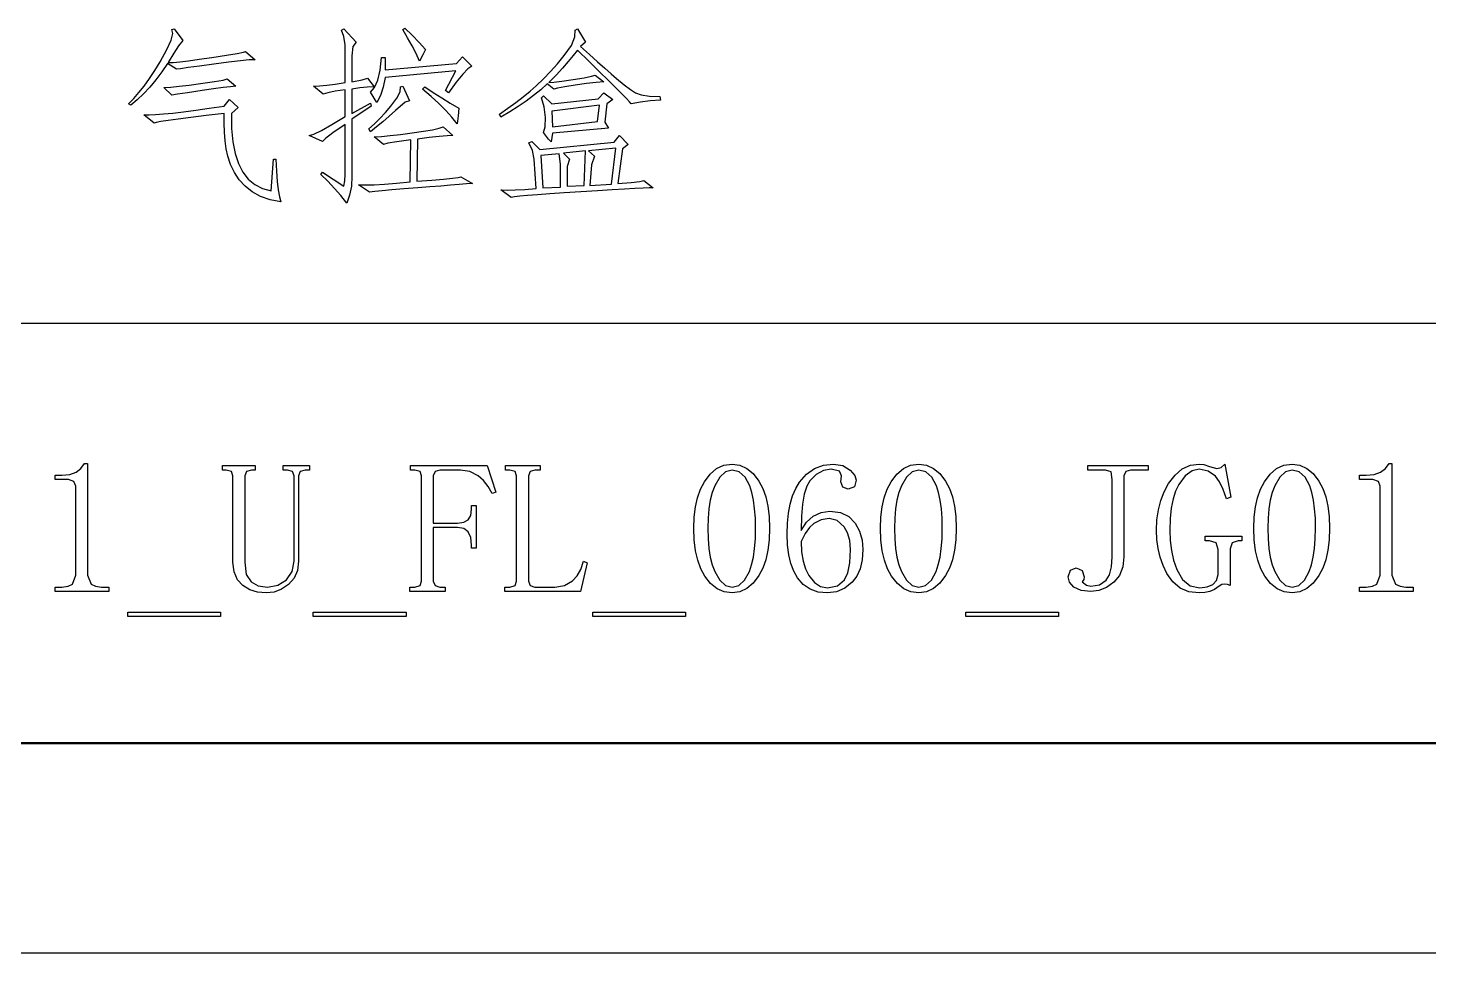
# Model space of a CAD drawing. Extents: x 0 to 420, y 0 to 297.
# Drawn here: x 328.85 to 362.24, y 0 to 22.04 of the extents above; entities that cross this region are included whole.
import ezdxf

# ---------------------------------------------------------------- set-up
doc = ezdxf.new("R2010")
doc.units = 0

msp = doc.modelspace()

# ---------------------------------------------------------------- linework, layer by layer
at = {"color": 7, "lineweight": 25}
for p, q in [((415, 15), (303, 15)), ((0, 0), (420, 0))]:
    msp.add_line(p, q, dxfattribs=at)
at = {"color": 7, "lineweight": 50}
for p, q in [((415, 5), (25, 5)), ((235, 5), (415, 5)), ((235, 5), (415, 5)), ((235, 5), (415, 5)), ((235, 5), (415, 5)), ((235, 5), (415, 5)), ((235, 5), (415, 5)), ((235, 5), (415, 5))]:
    msp.add_line(p, q, dxfattribs=at)
at = {"color": 7, "lineweight": 25}
for points in [[(337.831, 22.041), (338.003, 21.867), (338.167, 21.698), (338.323, 21.532), (338.261, 21.4), (338.182, 21.251), (338.098, 21.43), (338.002, 21.615), (337.896, 21.807), (337.779, 22.006)], [(332.191, 21.216), (332.306, 21.221), (332.466, 21.236), (332.673, 21.26), (332.927, 21.295), (333.226, 21.339), (333.579, 21.394), (333.832, 21.435), (333.983, 21.464), (334.033, 21.479), (334.262, 21.286), (334.121, 21.28), (333.911, 21.26), (333.63, 21.227), (333.279, 21.181), (332.934, 21.134), (332.669, 21.098), (332.486, 21.072), (332.384, 21.058), (332.174, 21.199), (332.037, 20.995), (331.897, 20.807), (331.753, 20.633), (331.605, 20.473), (331.453, 20.329), (331.297, 20.199), (331.244, 20.234), (331.367, 20.359), (331.492, 20.501), (331.617, 20.659), (331.743, 20.834), (331.87, 21.025), (331.998, 21.234), (332.161, 21.525), (332.262, 21.751), (332.301, 21.911), (332.279, 22.006), (332.332, 22.023), (332.542, 21.742), (332.437, 21.62), (332.323, 21.44)], [(336.41, 21.391), (336.408, 21.637), (336.379, 21.836), (336.323, 21.988), (336.375, 22.023), (336.673, 21.707), (336.586, 21.598), (336.568, 21.374), (336.568, 20.76), (336.809, 20.808), (336.937, 20.848), (337.095, 20.637), (336.935, 20.631), (336.759, 20.614), (336.568, 20.584), (336.568, 20.006), (337.007, 20.251), (337.024, 20.181), (336.568, 19.865), (336.568, 18.514), (336.555, 18.271), (336.514, 18.054), (336.445, 17.865), (336.302, 18.046), (336.152, 18.22), (335.995, 18.388), (335.831, 18.549), (335.866, 18.602), (336.375, 18.269), (336.402, 18.4), (336.41, 18.549), (336.41, 19.742), (336.116, 19.542), (335.935, 19.407), (335.866, 19.339), (335.551, 19.479), (335.664, 19.514), (335.845, 19.602), (336.093, 19.742), (336.41, 19.935), (336.41, 20.567), (336.172, 20.532), (335.997, 20.497), (335.884, 20.462), (335.656, 20.655), (335.795, 20.66), (335.967, 20.677), (336.172, 20.704), (336.41, 20.742)], [(342.013, 21.602), (342.227, 21.409), (342.42, 21.236), (342.592, 21.083), (342.743, 20.951), (342.873, 20.839), (343.056, 20.688), (343.208, 20.574), (343.329, 20.497), (343.463, 20.448), (343.656, 20.419), (343.908, 20.409), (343.925, 20.321), (343.676, 20.304), (343.442, 20.275), (343.224, 20.234), (343.184, 20.28), (343.111, 20.36), (343.002, 20.471), (342.86, 20.615), (342.682, 20.791), (342.47, 21), (342.224, 21.241), (341.943, 21.514), (341.843, 21.382), (341.724, 21.239), (341.587, 21.085), (341.432, 20.919), (341.259, 20.742), (341.378, 20.75), (341.571, 20.774), (341.838, 20.813), (342.099, 20.855), (342.274, 20.891), (342.364, 20.918), (342.574, 20.76), (342.389, 20.743), (342.161, 20.717), (341.89, 20.681), (341.639, 20.643), (341.469, 20.611), (341.382, 20.584), (341.224, 20.707), (341.066, 20.568), (340.898, 20.432), (340.719, 20.299), (340.53, 20.169), (340.329, 20.042), (340.118, 19.918), (340.083, 19.988), (340.287, 20.127), (340.476, 20.264), (340.652, 20.4), (340.813, 20.533), (340.96, 20.663), (341.134, 20.83), (341.303, 21.006), (341.467, 21.19), (341.627, 21.383), (341.797, 21.625), (341.884, 21.827), (341.89, 21.988), (341.943, 22.023), (342.136, 21.707)], [(339.059, 21.199), (339.2, 21.356), (339.428, 21.128), (339.334, 21.069), (339.209, 20.944), (339.053, 20.753), (338.866, 20.497), (338.796, 20.549), (339.042, 21.023), (337.358, 20.865), (337.313, 20.635), (337.249, 20.436), (337.165, 20.269), (337.007, 20.514), (337.109, 20.625), (337.187, 20.799), (337.24, 21.037), (337.27, 21.339), (337.358, 21.339), (337.358, 21.041)], [(333.805, 20.655), (333.676, 20.641), (333.498, 20.62), (333.272, 20.589), (332.998, 20.549), (332.653, 20.499), (332.414, 20.464), (332.279, 20.444), (332.086, 20.62), (332.253, 20.632), (332.454, 20.652), (332.691, 20.68), (332.963, 20.716), (333.291, 20.764), (333.501, 20.802), (333.595, 20.83)], [(336.972, 19.637), (337.103, 19.757), (337.235, 19.887), (337.366, 20.029), (337.498, 20.181), (337.64, 20.372), (337.716, 20.524), (337.726, 20.637), (337.779, 20.655), (337.937, 20.304), (337.836, 20.273), (337.603, 20.076), (337.454, 19.939), (337.305, 19.808), (337.156, 19.684), (337.007, 19.567)], [(338.305, 20.637), (338.507, 20.507), (338.709, 20.378), (338.91, 20.252), (339.112, 20.128), (339.103, 19.949), (339.077, 19.76), (338.949, 19.916), (338.802, 20.077), (338.637, 20.242), (338.454, 20.411), (338.252, 20.584)], [(342.574, 20.497), (342.785, 20.339), (342.645, 20.234), (342.592, 19.795), (342.68, 19.655), (341.346, 19.532), (341.32, 19.33), (341.252, 19.389), (341.136, 19.549), (341.173, 19.683), (341.18, 19.909), (341.151, 20.161), (341.083, 20.374), (341.136, 20.427), (341.329, 20.234), (342.434, 20.356)], [(334.753, 18.918), (334.769, 18.63), (334.789, 18.384), (334.814, 18.181), (334.843, 18.02), (334.876, 17.9), (334.618, 17.95), (334.391, 18.027), (334.193, 18.134), (334.025, 18.269), (333.884, 18.425), (333.768, 18.598), (333.678, 18.785), (333.612, 18.988), (333.575, 19.163), (333.548, 19.353), (333.53, 19.556), (333.523, 19.774), (333.525, 20.006), (333.095, 19.954), (332.73, 19.908), (332.428, 19.869), (332.19, 19.837), (332.016, 19.81), (331.905, 19.791), (331.858, 19.777), (331.612, 19.97), (331.734, 19.97), (331.89, 19.977), (332.079, 19.992), (332.301, 20.014), (332.557, 20.044), (332.846, 20.082), (333.169, 20.128), (333.525, 20.181), (333.647, 20.339), (333.858, 20.146), (333.7, 20.006), (333.701, 19.65), (333.729, 19.332), (333.782, 19.052), (333.861, 18.81), (333.967, 18.605), (334.098, 18.438), (334.255, 18.309), (334.438, 18.217), (334.647, 18.163), (334.7, 18.918)], [(342.469, 20.199), (341.329, 20.058), (341.346, 19.69), (342.417, 19.813)], [(338.972, 19.479), (338.834, 19.474), (338.647, 19.457), (338.412, 19.43), (338.13, 19.391), (338.112, 18.391), (338.469, 18.418), (338.752, 18.442), (338.963, 18.463), (339.1, 18.481), (339.165, 18.497), (339.445, 18.339), (339.297, 18.326), (339.121, 18.312), (338.917, 18.295), (338.685, 18.276), (338.426, 18.256), (338.138, 18.234), (337.803, 18.207), (337.521, 18.183), (337.291, 18.162), (337.114, 18.144), (336.989, 18.128), (336.726, 18.304), (336.893, 18.301), (337.099, 18.307), (337.345, 18.321), (337.63, 18.343), (337.954, 18.374), (337.972, 19.374), (337.642, 19.331), (337.426, 19.296), (337.323, 19.269), (337.095, 19.444), (337.27, 19.457), (337.48, 19.477), (337.726, 19.505), (338.007, 19.541), (338.277, 19.58), (338.489, 19.617), (338.645, 19.654), (338.744, 19.69)], [(342.943, 19.479), (343.153, 19.269), (343.013, 19.163), (342.908, 18.339), (343.226, 18.362), (343.43, 18.386), (343.522, 18.409), (343.75, 18.234), (343.655, 18.232), (343.509, 18.226), (343.312, 18.216), (343.065, 18.202), (342.768, 18.184), (342.42, 18.163), (342.022, 18.137), (341.625, 18.111), (341.281, 18.087), (340.991, 18.066), (340.754, 18.047), (340.571, 18.031), (340.441, 18.017), (340.364, 18.006), (340.118, 18.181), (340.27, 18.177), (340.46, 18.181), (340.691, 18.194), (340.96, 18.216), (340.908, 18.918), (340.868, 19.12), (340.785, 19.304), (340.855, 19.339), (341.048, 19.146), (342.82, 19.321)], [(341.118, 18.234), (341.539, 18.251), (341.539, 18.795), (341.504, 19.041), (341.066, 19.006)], [(341.75, 18.918), (341.697, 18.742), (341.697, 18.269), (342.101, 18.286), (342.136, 19.111), (341.61, 19.058)], [(342.206, 19.111), (342.346, 18.988), (342.276, 18.777), (342.259, 18.584), (342.241, 18.286), (342.75, 18.321), (342.855, 19.181)], [(330.266, 11.666), (330.266, 9), (330.354, 8.789), (330.459, 8.737), (330.6, 8.719), (330.775, 8.719), (330.775, 8.614), (329.495, 8.614), (329.495, 8.719), (329.652, 8.719), (329.804, 8.737), (329.907, 8.789), (329.986, 9), (329.986, 11.123), (329.942, 11.237), (329.81, 11.28), (329.495, 11.28), (329.495, 11.386), (329.652, 11.386), (329.843, 11.403), (329.995, 11.456), (330.111, 11.544), (330.196, 11.666)], [(334.558, 8.719), (334.801, 8.763), (335.005, 8.894), (335.143, 9.092), (335.189, 9.333), (335.189, 11.368), (335.154, 11.473), (335.031, 11.508), (334.926, 11.508), (334.926, 11.614), (335.558, 11.614), (335.558, 11.508), (335.452, 11.508), (335.338, 11.473), (335.294, 11.368), (335.294, 9.333), (335.268, 9.116), (335.189, 8.931), (335.058, 8.78), (334.893, 8.668), (334.715, 8.601), (334.523, 8.579), (334.321, 8.598), (334.137, 8.657), (333.97, 8.754), (333.838, 8.894), (333.759, 9.082), (333.733, 9.315), (333.733, 11.368), (333.698, 11.473), (333.575, 11.508), (333.487, 11.508), (333.487, 11.614), (334.259, 11.614), (334.259, 11.508), (334.172, 11.508), (334.058, 11.473), (334.014, 11.368), (334.014, 9.315), (334.051, 9.022), (334.163, 8.842), (334.336, 8.75)], [(338.788, 8.719), (338.788, 8.614), (337.946, 8.614), (337.946, 8.719), (338.069, 8.719), (338.191, 8.754), (338.226, 8.859), (338.226, 11.368), (338.191, 11.473), (338.069, 11.508), (337.963, 11.508), (337.963, 11.614), (339.788, 11.614), (339.998, 10.982), (339.911, 10.947), (339.811, 11.119), (339.7, 11.259), (339.577, 11.368), (339.376, 11.473), (339.156, 11.508), (338.665, 11.508), (338.551, 11.473), (338.507, 11.368), (338.507, 10.245), (339.086, 10.245), (339.237, 10.265), (339.34, 10.324), (339.4, 10.427), (339.419, 10.579), (339.419, 10.666), (339.525, 10.666), (339.525, 9.649), (339.419, 9.649), (339.419, 9.719), (339.4, 9.903), (339.34, 10.035), (339.237, 10.114), (339.086, 10.14), (338.507, 10.14), (338.507, 8.859), (338.551, 8.754), (338.665, 8.719)], [(340.772, 8.859), (340.816, 8.754), (340.93, 8.719), (341.404, 8.719), (341.632, 8.756), (341.825, 8.868), (341.932, 8.986), (342.02, 9.141), (342.088, 9.333), (342.176, 9.298), (342.018, 8.614), (340.211, 8.614), (340.211, 8.719), (340.334, 8.719), (340.457, 8.754), (340.492, 8.859), (340.492, 11.368), (340.457, 11.473), (340.334, 11.508), (340.229, 11.508), (340.229, 11.614), (341.053, 11.614), (341.053, 11.508), (340.93, 11.508), (340.816, 11.473), (340.772, 11.368)], [(345.626, 8.579), (345.441, 8.604), (345.271, 8.68), (345.117, 8.806), (344.977, 8.982), (344.883, 9.157), (344.809, 9.358), (344.756, 9.586), (344.725, 9.841), (344.714, 10.123), (344.724, 10.386), (344.755, 10.628), (344.806, 10.849), (344.877, 11.049), (344.969, 11.228), (345.105, 11.412), (345.26, 11.544), (345.434, 11.623), (345.626, 11.649), (345.811, 11.624), (345.979, 11.548), (346.131, 11.422), (346.267, 11.245), (346.358, 11.071), (346.43, 10.872), (346.48, 10.647), (346.511, 10.398), (346.521, 10.123), (346.511, 9.847), (346.48, 9.596), (346.43, 9.37), (346.358, 9.168), (346.267, 8.991), (346.131, 8.811), (345.979, 8.682), (345.811, 8.604)], [(345.626, 11.508), (345.471, 11.467), (345.334, 11.341), (345.214, 11.131), (345.154, 10.97), (345.107, 10.789), (345.074, 10.587), (345.054, 10.365), (345.047, 10.123), (345.054, 9.868), (345.074, 9.637), (345.107, 9.43), (345.154, 9.247), (345.214, 9.087), (345.334, 8.883), (345.471, 8.76), (345.626, 8.719), (345.789, 8.76), (345.927, 8.883), (346.039, 9.087), (346.092, 9.247), (346.134, 9.43), (346.164, 9.637), (346.182, 9.868), (346.188, 10.123), (346.182, 10.365), (346.165, 10.587), (346.137, 10.789), (346.098, 10.97), (346.047, 11.131), (345.938, 11.341), (345.798, 11.467)], [(347.956, 10.526), (348.211, 10.495), (348.412, 10.401), (348.562, 10.245), (348.664, 10.05), (348.725, 9.84), (348.746, 9.614), (348.73, 9.368), (348.682, 9.155), (348.603, 8.977), (348.491, 8.833), (348.313, 8.692), (348.117, 8.607), (347.904, 8.579), (347.681, 8.601), (347.487, 8.669), (347.321, 8.781), (347.184, 8.938), (347.096, 9.095), (347.027, 9.278), (346.978, 9.487), (346.949, 9.721), (346.939, 9.982), (346.947, 10.241), (346.972, 10.478), (347.013, 10.695), (347.071, 10.891), (347.146, 11.065), (347.237, 11.219), (347.399, 11.407), (347.588, 11.541), (347.803, 11.622), (348.044, 11.649), (348.265, 11.614), (348.439, 11.508), (348.551, 11.377), (348.588, 11.263), (348.544, 11.105), (348.395, 11.052), (348.263, 11.096), (348.219, 11.228), (348.228, 11.298), (348.237, 11.368), (348.184, 11.482), (347.991, 11.526), (347.802, 11.496), (347.633, 11.405), (347.483, 11.254), (347.407, 11.12), (347.348, 10.934), (347.306, 10.697), (347.28, 10.409), (347.272, 10.07), (347.397, 10.269), (347.562, 10.412), (347.752, 10.498)], [(350.076, 8.579), (349.89, 8.604), (349.72, 8.68), (349.566, 8.806), (349.426, 8.982), (349.332, 9.157), (349.258, 9.358), (349.205, 9.586), (349.174, 9.841), (349.163, 10.123), (349.173, 10.386), (349.204, 10.628), (349.255, 10.849), (349.326, 11.049), (349.418, 11.228), (349.554, 11.412), (349.709, 11.544), (349.883, 11.623), (350.076, 11.649), (350.26, 11.624), (350.429, 11.548), (350.58, 11.422), (350.716, 11.245), (350.807, 11.071), (350.879, 10.872), (350.93, 10.647), (350.96, 10.398), (350.97, 10.123), (350.96, 9.847), (350.93, 9.596), (350.879, 9.37), (350.807, 9.168), (350.716, 8.991), (350.58, 8.811), (350.429, 8.682), (350.26, 8.604)], [(350.076, 11.508), (349.921, 11.467), (349.783, 11.341), (349.663, 11.131), (349.603, 10.97), (349.557, 10.789), (349.523, 10.587), (349.503, 10.365), (349.497, 10.123), (349.503, 9.868), (349.523, 9.637), (349.557, 9.43), (349.603, 9.247), (349.663, 9.087), (349.783, 8.883), (349.921, 8.76), (350.076, 8.719), (350.238, 8.76), (350.376, 8.883), (350.488, 9.087), (350.542, 9.247), (350.583, 9.43), (350.613, 9.637), (350.631, 9.868), (350.637, 10.123), (350.631, 10.365), (350.615, 10.587), (350.586, 10.789), (350.547, 10.97), (350.497, 11.131), (350.387, 11.341), (350.247, 11.467)], [(354.686, 11.28), (354.66, 11.465), (354.528, 11.508), (354.107, 11.508), (354.107, 11.614), (355.546, 11.614), (355.546, 11.508), (355.125, 11.508), (355.011, 11.473), (354.967, 11.368), (354.967, 9.438), (354.939, 9.2), (354.858, 8.998), (354.721, 8.833), (354.552, 8.711), (354.37, 8.638), (354.177, 8.614), (353.945, 8.64), (353.774, 8.719), (353.669, 8.833), (353.633, 8.965), (353.695, 9.123), (353.826, 9.175), (353.967, 9.114), (354.019, 8.965), (354.011, 8.903), (353.967, 8.842), (354.072, 8.763), (354.177, 8.737), (354.383, 8.774), (354.546, 8.886), (354.624, 9.013), (354.67, 9.198), (354.686, 9.438)], [(356.758, 11.526), (356.588, 11.486), (356.427, 11.366), (356.276, 11.166), (356.197, 11.007), (356.136, 10.818), (356.092, 10.599), (356.065, 10.35), (356.057, 10.07), (356.067, 9.828), (356.098, 9.592), (356.15, 9.363), (356.223, 9.14), (356.359, 8.896), (356.543, 8.75), (356.776, 8.701), (356.949, 8.721), (357.083, 8.78), (357.173, 8.879), (357.214, 9.017), (357.214, 9.614), (357.162, 9.772), (357.004, 9.824), (356.899, 9.824), (356.899, 9.93), (357.776, 9.93), (357.776, 9.824), (357.688, 9.824), (357.548, 9.772), (357.495, 9.631), (357.495, 8.754), (357.434, 8.78), (357.372, 8.789), (357.302, 8.78), (357.232, 8.737), (357.125, 8.662), (357.013, 8.614), (356.892, 8.587), (356.758, 8.579), (356.513, 8.608), (356.302, 8.695), (356.127, 8.84), (355.986, 9.044), (355.898, 9.233), (355.829, 9.431), (355.78, 9.636), (355.751, 9.849), (355.741, 10.07), (355.752, 10.322), (355.787, 10.56), (355.845, 10.783), (355.926, 10.991), (356.03, 11.184), (356.184, 11.387), (356.357, 11.533), (356.548, 11.62), (356.758, 11.649), (356.872, 11.636), (357.004, 11.596), (357.179, 11.544), (357.285, 11.57), (357.372, 11.649), (357.513, 10.859), (357.407, 10.824), (357.331, 11.047), (357.244, 11.226), (357.144, 11.359), (356.969, 11.484)], [(358.971, 8.579), (358.786, 8.604), (358.616, 8.68), (358.461, 8.806), (358.322, 8.982), (358.227, 9.157), (358.153, 9.358), (358.101, 9.586), (358.069, 9.841), (358.059, 10.123), (358.069, 10.386), (358.099, 10.628), (358.15, 10.849), (358.221, 11.049), (358.313, 11.228), (358.45, 11.412), (358.605, 11.544), (358.779, 11.623), (358.971, 11.649), (359.156, 11.624), (359.324, 11.548), (359.476, 11.422), (359.611, 11.245), (359.703, 11.071), (359.774, 10.872), (359.825, 10.647), (359.856, 10.398), (359.866, 10.123), (359.856, 9.847), (359.825, 9.596), (359.774, 9.37), (359.703, 9.168), (359.611, 8.991), (359.476, 8.811), (359.324, 8.682), (359.156, 8.604)], [(358.971, 11.508), (358.816, 11.467), (358.679, 11.341), (358.559, 11.131), (358.499, 10.97), (358.452, 10.789), (358.419, 10.587), (358.399, 10.365), (358.392, 10.123), (358.399, 9.868), (358.419, 9.637), (358.452, 9.43), (358.499, 9.247), (358.559, 9.087), (358.679, 8.883), (358.816, 8.76), (358.971, 8.719), (359.134, 8.76), (359.271, 8.883), (359.383, 9.087), (359.437, 9.247), (359.479, 9.43), (359.509, 9.637), (359.526, 9.868), (359.532, 10.123), (359.527, 10.365), (359.51, 10.587), (359.482, 10.789), (359.443, 10.97), (359.392, 11.131), (359.283, 11.341), (359.143, 11.467)], [(361.353, 11.666), (361.353, 9), (361.441, 8.789), (361.546, 8.737), (361.687, 8.719), (361.862, 8.719), (361.862, 8.614), (360.582, 8.614), (360.582, 8.719), (360.739, 8.719), (360.891, 8.737), (360.994, 8.789), (361.073, 9), (361.073, 11.123), (361.029, 11.237), (360.897, 11.28), (360.582, 11.28), (360.582, 11.386), (360.739, 11.386), (360.93, 11.403), (361.082, 11.456), (361.198, 11.544), (361.283, 11.666)], [(347.272, 9.807), (347.284, 9.558), (347.318, 9.34), (347.376, 9.15), (347.456, 8.991), (347.588, 8.83), (347.737, 8.734), (347.904, 8.701), (348.136, 8.75), (348.307, 8.894), (348.385, 9.06), (348.432, 9.3), (348.447, 9.614), (348.431, 9.83), (348.381, 10.011), (348.298, 10.158), (348.134, 10.302), (347.939, 10.351), (347.752, 10.322), (347.579, 10.237), (347.471, 10.138), (347.369, 9.995)], [(331.224, 8.017), (331.224, 8.123), (333.435, 8.123), (333.435, 8.017)], [(335.647, 8.017), (335.647, 8.123), (337.858, 8.123), (337.858, 8.017)], [(342.311, 8.017), (342.311, 8.123), (344.521, 8.123), (344.521, 8.017)], [(351.195, 8.017), (351.195, 8.123), (353.405, 8.123), (353.405, 8.017)]]:
    msp.add_lwpolyline(points, close=True, dxfattribs=at)

doc.saveas('drawing.dxf')
